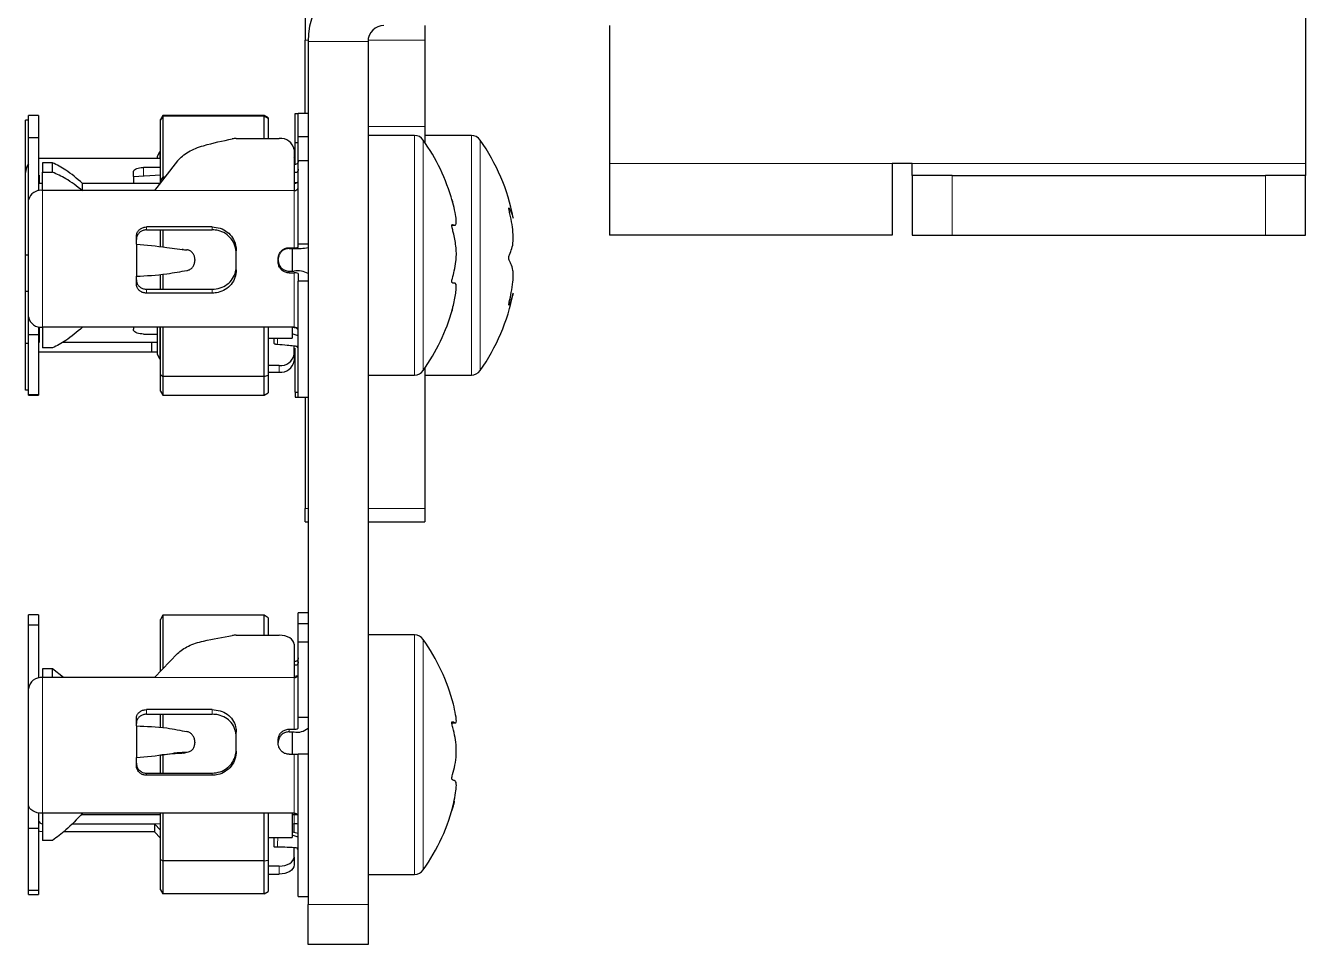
# Model space of a CAD drawing. Header units: millimetres. Extents: x -415 to 617, y -456 to 1988.
# Drawn here: x -331 to -266.9, y -456 to -410 of the extents above; entities that cross this region are included whole.
import ezdxf

# ---------------------------------------------------------------- set-up
doc = ezdxf.new("R2010")
doc.units = ezdxf.units.MM

msp = doc.modelspace()

# ---------------------------------------------------------------- linework, layer by layer
at = {"color": 7, "linetype": 'Continuous', "lineweight": 25}
for p, q in [((-266.912, -403.533), (-266.912, -416.933)), ((-317.012, -406.139), (-317.012, -410.757)), ((-311.012, -410.033), (-311.012, -410.757)), ((-301.762, -410.033), (-301.762, -416.933)), ((-317.012, -414.433), (-317.012, -410.757)), ((-316.862, -410.833), (-316.862, -454.033)), ((-313.862, -410.833), (-313.862, -454.033)), ((-311.012, -410.757), (-311.012, -415.087)), ((-330.362, -414.533), (-330.862, -414.533)), ((-330.862, -415.654), (-330.862, -414.533)), ((-330.362, -414.533), (-330.362, -415.654)), ((-324.146, -414.533), (-324.262, -414.733)), ((-324.146, -414.57), (-324.262, -414.756)), ((-319.062, -414.533), (-324.146, -414.533)), ((-324.146, -414.533), (-324.146, -414.57)), ((-324.146, -414.57), (-324.146, -417.614)), ((-319.062, -414.57), (-324.146, -414.57)), ((-318.862, -414.649), (-319.062, -414.533)), ((-319.062, -414.57), (-319.062, -414.533)), ((-319.062, -415.686), (-319.062, -414.57)), ((-318.862, -414.677), (-319.062, -414.57)), ((-318.862, -414.649), (-318.862, -414.677)), ((-318.862, -414.677), (-318.862, -415.686)), ((-317.512, -414.433), (-317.362, -414.433)), ((-317.512, -415.9), (-317.512, -414.433)), ((-316.862, -414.433), (-317.362, -414.433)), ((-317.362, -415.577), (-317.362, -414.433)), ((-330.862, -414.775), (-331.012, -414.775)), ((-331.012, -417.383), (-331.012, -414.775)), ((-324.262, -414.756), (-324.262, -414.733)), ((-324.262, -417.767), (-324.262, -414.756)), ((-311.012, -415.087), (-311.012, -415.882)), ((-330.362, -415.654), (-330.862, -415.654)), ((-330.862, -418.66), (-330.862, -415.654)), ((-330.362, -415.654), (-330.362, -418.306)), ((-320.463, -415.686), (-318.312, -415.686)), ((-317.512, -416.984), (-317.512, -415.9)), ((-317.362, -415.9), (-317.512, -415.9)), ((-317.362, -416.781), (-317.362, -415.577)), ((-317.362, -415.577), (-316.862, -415.577)), ((-311.536, -415.533), (-313.862, -415.533)), ((-308.686, -415.533), (-311.012, -415.533)), ((-324.412, -416.587), (-324.296, -416.34)), ((-324.412, -416.683), (-324.412, -416.587)), ((-324.296, -416.34), (-324.296, -416.683)), ((-324.262, -416.34), (-324.296, -416.34)), ((-317.562, -416.244), (-317.562, -418.287)), ((-330.312, -416.683), (-330.362, -416.685)), ((-324.712, -416.683), (-330.312, -416.683)), ((-329.662, -416.896), (-330.162, -416.896)), ((-330.162, -416.896), (-330.162, -417.374)), ((-329.662, -417.374), (-329.662, -416.896)), ((-324.262, -417.138), (-325.112, -417.138)), ((-324.262, -416.683), (-324.712, -416.683)), ((-323.407, -416.801), (-324.562, -418.287)), ((-317.362, -420.974), (-317.362, -416.781)), ((-317.362, -416.781), (-316.862, -416.781)), ((-301.762, -416.933), (-301.762, -420.533)), ((-286.612, -416.933), (-287.612, -416.933)), ((-287.612, -416.933), (-287.612, -420.533)), ((-286.612, -417.533), (-286.612, -416.933)), ((-266.912, -416.933), (-266.912, -417.533)), ((-331.012, -421.533), (-331.012, -417.383)), ((-330.162, -417.374), (-329.662, -417.374)), ((-328.162, -418.287), (-328.162, -417.93)), ((-324.284, -417.93), (-328.162, -417.93)), ((-325.612, -417.585), (-325.612, -417.372)), ((-325.612, -417.585), (-324.262, -417.499)), ((-325.612, -417.585), (-325.612, -417.93)), ((-324.146, -417.614), (-324.262, -417.767)), ((-324.262, -417.93), (-324.262, -417.767)), ((-324.146, -417.614), (-324.146, -417.752)), ((-324.038, -417.614), (-324.146, -417.614)), ((-317.417, -417.882), (-317.562, -417.909)), ((-286.612, -417.533), (-286.612, -420.533)), ((-284.612, -417.533), (-286.612, -417.533)), ((-284.612, -417.533), (-268.912, -417.533)), ((-266.912, -417.533), (-268.912, -417.533)), ((-266.912, -420.533), (-266.912, -417.533)), ((-324.562, -418.287), (-330.162, -418.287)), ((-330.847, -418.66), (-330.862, -418.66)), ((-330.862, -418.755), (-330.862, -418.66)), ((-330.862, -424.616), (-330.862, -418.755)), ((-321.662, -420.114), (-324.962, -420.114)), ((-324.962, -420.26), (-321.662, -420.26)), ((-324.262, -421.093), (-324.262, -420.26)), ((-324.146, -420.26), (-324.146, -421.107)), ((-309.638, -420.017), (-309.502, -420.017)), ((-325.462, -420.983), (-325.462, -420.599)), ((-325.462, -420.983), (-325.462, -422.581)), ((-316.862, -420.974), (-317.362, -420.974)), ((-317.362, -421.135), (-317.362, -420.974)), ((-287.612, -420.533), (-301.762, -420.533)), ((-286.612, -420.533), (-284.612, -420.533)), ((-284.612, -420.533), (-268.912, -420.533)), ((-268.912, -420.533), (-266.912, -420.533)), ((-330.862, -421.533), (-331.012, -421.533)), ((-331.012, -423.339), (-331.012, -421.533)), ((-323.119, -421.248), (-323.175, -421.244)), ((-322.929, -421.263), (-322.939, -421.263)), ((-322.534, -421.749), (-322.534, -421.789)), ((-320.462, -422.263), (-320.462, -421.305)), ((-318.362, -421.869), (-318.362, -421.702)), ((-317.812, -421.151), (-317.562, -421.151)), ((-317.812, -421.19), (-317.562, -421.19)), ((-317.662, -421.19), (-317.662, -422.324)), ((-317.812, -422.324), (-317.562, -422.324)), ((-317.812, -422.415), (-317.562, -422.415)), ((-325.462, -422.956), (-325.462, -422.581)), ((-324.262, -423.232), (-324.262, -422.502)), ((-324.146, -422.487), (-324.146, -423.232)), ((-317.362, -422.452), (-317.362, -422.825)), ((-317.362, -428.633), (-317.362, -422.825)), ((-316.862, -422.825), (-317.362, -422.825)), ((-330.862, -423.339), (-331.012, -423.339)), ((-331.012, -425.949), (-331.012, -423.339)), ((-324.962, -423.232), (-321.662, -423.232)), ((-321.662, -423.427), (-324.962, -423.427)), ((-330.862, -425.518), (-330.862, -424.616)), ((-330.362, -425.518), (-330.862, -425.518)), ((-330.862, -428.524), (-330.862, -425.518)), ((-330.362, -425.115), (-330.362, -425.518)), ((-330.362, -425.518), (-330.362, -428.524)), ((-328.162, -425.136), (-330.162, -425.136)), ((-317.562, -425.136), (-328.162, -425.136)), ((-325.612, -425.136), (-325.612, -425.238)), ((-325.112, -425.476), (-324.412, -425.476)), ((-324.412, -426.479), (-324.412, -425.136)), ((-324.296, -425.121), (-324.296, -426.726)), ((-324.262, -425.166), (-324.284, -425.136)), ((-324.262, -427.499), (-324.262, -425.136)), ((-324.146, -425.136), (-324.146, -427.601)), ((-319.062, -427.601), (-319.062, -425.136)), ((-318.862, -425.136), (-318.862, -427.542)), ((-317.662, -425.136), (-317.662, -425.683)), ((-317.362, -425.194), (-317.662, -425.14)), ((-317.362, -425.558), (-317.662, -425.463)), ((-317.562, -425.158), (-317.562, -425.136)), ((-331.012, -428.291), (-331.012, -425.949)), ((-330.862, -425.949), (-331.012, -425.949)), ((-329.662, -426.171), (-330.162, -426.171)), ((-329.149, -425.883), (-324.712, -425.883)), ((-324.712, -425.883), (-324.712, -426.383)), ((-324.712, -425.883), (-324.412, -425.883)), ((-318.862, -425.683), (-317.662, -425.683)), ((-317.562, -426.488), (-317.562, -426.077)), ((-317.512, -428.391), (-317.512, -426.175)), ((-330.312, -426.383), (-330.362, -426.381)), ((-324.712, -426.383), (-330.312, -426.383)), ((-324.412, -426.383), (-324.712, -426.383)), ((-324.296, -426.726), (-324.412, -426.479)), ((-324.262, -426.726), (-324.296, -426.726)), ((-317.562, -426.488), (-317.562, -426.823)), ((-324.262, -427.499), (-324.146, -427.601)), ((-324.262, -428.333), (-324.262, -427.499)), ((-319.062, -427.601), (-318.862, -427.542)), ((-318.312, -427.045), (-318.862, -427.045)), ((-318.862, -427.38), (-318.312, -427.38)), ((-318.862, -427.542), (-318.862, -428.418)), ((-313.862, -427.533), (-311.536, -427.533)), ((-311.012, -427.185), (-311.012, -434.203)), ((-311.012, -427.533), (-308.686, -427.533)), ((-319.062, -427.601), (-324.146, -427.601)), ((-324.146, -427.601), (-324.146, -428.533)), ((-319.062, -428.533), (-319.062, -427.601)), ((-330.862, -428.291), (-331.012, -428.291)), ((-330.362, -428.524), (-330.862, -428.524)), ((-330.862, -428.533), (-330.862, -428.524)), ((-330.862, -428.533), (-330.362, -428.533)), ((-330.362, -428.524), (-330.362, -428.533)), ((-324.262, -428.333), (-324.146, -428.533)), ((-324.146, -428.533), (-319.062, -428.533)), ((-319.062, -428.533), (-318.862, -428.418)), ((-317.512, -428.391), (-317.362, -428.391)), ((-317.512, -428.391), (-317.512, -428.633)), ((-317.512, -428.633), (-317.362, -428.633)), ((-317.362, -428.633), (-316.862, -428.633)), ((-317.012, -428.633), (-317.012, -434.203)), ((-317.012, -434.873), (-317.012, -434.203)), ((-311.012, -434.203), (-311.012, -434.873)), ((-317.012, -434.873), (-316.862, -434.873)), ((-313.862, -434.873), (-311.012, -434.873)), ((-330.362, -439.533), (-330.862, -439.533)), ((-330.862, -440.051), (-330.862, -439.533)), ((-330.362, -439.533), (-330.362, -440.051)), ((-324.146, -439.558), (-324.262, -439.771)), ((-324.146, -439.558), (-324.146, -442.239)), ((-319.062, -439.558), (-324.146, -439.558)), ((-319.062, -440.554), (-319.062, -439.558)), ((-318.862, -439.681), (-319.062, -439.558)), ((-318.862, -439.681), (-318.862, -440.554)), ((-316.862, -439.433), (-317.362, -439.433)), ((-317.362, -439.964), (-317.362, -439.433)), ((-330.362, -440.051), (-330.862, -440.051)), ((-330.862, -443.154), (-330.862, -440.051)), ((-330.362, -440.051), (-330.362, -442.698)), ((-324.262, -442.36), (-324.262, -439.771)), ((-317.362, -439.964), (-316.862, -439.964)), ((-317.362, -440.884), (-317.362, -439.964)), ((-320.463, -440.554), (-318.312, -440.554)), ((-317.362, -444.67), (-317.362, -440.884)), ((-317.362, -440.884), (-316.862, -440.884)), ((-311.536, -440.533), (-313.862, -440.533)), ((-323.407, -441.463), (-324.562, -442.675)), ((-317.562, -441.009), (-317.562, -442.675)), ((-329.662, -442.24), (-330.162, -442.24)), ((-330.162, -442.24), (-330.162, -442.682)), ((-329.662, -442.682), (-329.662, -442.24)), ((-329.111, -442.675), (-329.662, -442.24)), ((-324.562, -442.675), (-330.162, -442.675)), ((-317.362, -442.582), (-317.562, -442.628)), ((-330.855, -443.154), (-330.862, -443.154)), ((-330.862, -443.231), (-330.862, -443.154)), ((-330.862, -449.047), (-330.862, -443.231)), ((-325.462, -445.099), (-325.462, -444.732)), ((-321.662, -444.278), (-324.962, -444.278)), ((-324.962, -444.51), (-321.662, -444.51)), ((-324.262, -445.151), (-324.262, -444.51)), ((-324.146, -444.51), (-324.146, -445.16)), ((-316.862, -444.67), (-317.362, -444.67)), ((-317.362, -445.208), (-317.362, -444.67)), ((-325.462, -445.099), (-325.462, -446.684)), ((-320.462, -446.361), (-320.462, -445.41)), ((-317.812, -445.261), (-317.562, -445.261)), ((-317.812, -445.392), (-317.562, -445.392)), ((-317.662, -445.392), (-317.662, -446.549)), ((-309.661, -444.944), (-309.486, -444.944)), ((-322.534, -445.905), (-322.534, -445.945)), ((-318.362, -445.965), (-318.362, -445.8)), ((-325.462, -447.071), (-325.462, -446.684)), ((-324.262, -447.459), (-324.262, -446.548)), ((-324.146, -446.532), (-324.146, -447.459)), ((-323.103, -446.455), (-322.858, -446.399)), ((-317.812, -446.515), (-317.562, -446.515)), ((-316.862, -446.507), (-317.362, -446.507)), ((-317.362, -453.633), (-317.362, -446.507)), ((-324.962, -447.459), (-321.662, -447.459)), ((-321.662, -447.565), (-324.962, -447.565)), ((-330.862, -450.234), (-330.862, -449.047)), ((-330.362, -449.454), (-330.362, -450.234)), ((-328.162, -449.471), (-330.162, -449.471)), ((-328.224, -449.533), (-324.262, -449.533)), ((-317.562, -449.471), (-328.162, -449.471)), ((-324.262, -451.79), (-324.262, -449.471)), ((-324.146, -449.471), (-324.146, -451.848)), ((-319.062, -451.848), (-319.062, -449.471)), ((-318.862, -449.471), (-318.862, -451.815)), ((-317.662, -449.471), (-317.662, -450.683)), ((-317.662, -449.533), (-317.387, -449.533)), ((-330.362, -450.234), (-330.862, -450.234)), ((-330.862, -453.337), (-330.862, -450.234)), ((-330.362, -450.234), (-330.362, -453.337)), ((-324.562, -450.392), (-329.111, -450.392)), ((-328.688, -449.994), (-324.562, -449.994)), ((-324.562, -449.994), (-324.262, -450.309)), ((-324.562, -449.994), (-324.562, -450.392)), ((-324.262, -450.707), (-324.562, -450.392)), ((-317.362, -450.485), (-317.662, -450.416)), ((-317.362, -450.659), (-317.662, -450.57)), ((-317.562, -450.439), (-317.562, -449.994)), ((-329.662, -450.827), (-330.162, -450.827)), ((-318.862, -450.683), (-317.662, -450.683)), ((-317.562, -451.66), (-317.562, -451.195)), ((-324.262, -451.79), (-324.146, -451.848)), ((-324.262, -453.295), (-324.262, -451.79)), ((-319.062, -451.848), (-324.146, -451.848)), ((-324.146, -451.848), (-324.146, -453.508)), ((-319.062, -451.848), (-318.862, -451.815)), ((-319.062, -453.508), (-319.062, -451.848)), ((-318.862, -451.815), (-318.862, -453.386)), ((-317.562, -451.66), (-317.562, -452.058)), ((-318.312, -452.114), (-318.862, -452.114)), ((-318.862, -452.512), (-318.312, -452.512)), ((-313.862, -452.533), (-311.536, -452.533)), ((-330.362, -453.337), (-330.862, -453.337)), ((-330.862, -453.533), (-330.862, -453.337)), ((-330.862, -453.533), (-330.362, -453.533)), ((-330.362, -453.337), (-330.362, -453.533)), ((-324.262, -453.295), (-324.146, -453.508)), ((-319.062, -453.508), (-324.146, -453.508)), ((-319.062, -453.508), (-318.862, -453.386)), ((-317.362, -453.633), (-316.862, -453.633)), ((-316.862, -456.033), (-316.862, -454.033)), ((-313.862, -454.033), (-313.862, -456.033)), ((-313.862, -456.033), (-316.862, -456.033))]:
    msp.add_line(p, q, dxfattribs=at)
at = {"color": 8, "linetype": 'Continuous', "lineweight": 18}
for p, q in [((-317.012, -410.757), (-316.861, -410.757)), ((-313.862, -410.833), (-316.862, -410.833)), ((-313.858, -410.757), (-311.012, -410.757)), ((-311.012, -415.087), (-313.862, -415.087)), ((-311.536, -415.533), (-311.536, -416.234)), ((-311.095, -415.762), (-311.095, -416.435)), ((-308.686, -415.533), (-308.686, -427.533)), ((-308.245, -415.762), (-308.245, -427.305)), ((-311.536, -416.234), (-311.536, -427.533)), ((-311.095, -416.435), (-311.095, -427.305)), ((-325.112, -417.138), (-325.112, -417.591)), ((-287.612, -416.933), (-301.762, -416.933)), ((-266.912, -416.933), (-286.612, -416.933)), ((-330.312, -417.521), (-330.312, -417.942)), ((-284.612, -420.533), (-284.612, -417.533)), ((-268.912, -417.533), (-268.912, -420.533)), ((-330.162, -418.287), (-330.162, -425.136)), ((-317.562, -418.287), (-324.562, -418.287)), ((-317.562, -421.151), (-317.562, -418.287)), ((-324.962, -420.114), (-324.962, -420.26)), ((-321.662, -420.26), (-321.662, -420.114)), ((-317.812, -421.151), (-317.812, -421.19)), ((-317.812, -422.324), (-317.812, -422.415)), ((-317.562, -425.136), (-317.562, -422.415)), ((-324.962, -423.232), (-324.962, -423.427)), ((-321.662, -423.427), (-321.662, -423.232)), ((-330.312, -425.124), (-330.312, -425.883)), ((-318.312, -427.38), (-318.312, -427.045)), ((-317.012, -434.203), (-316.862, -434.203)), ((-313.862, -434.203), (-311.012, -434.203)), ((-311.536, -440.533), (-311.536, -446.017)), ((-311.095, -440.762), (-311.095, -446.037)), ((-330.162, -442.675), (-330.162, -449.471)), ((-317.562, -442.675), (-324.562, -442.675)), ((-317.562, -445.261), (-317.562, -442.675)), ((-324.962, -444.278), (-324.962, -444.51)), ((-321.662, -444.51), (-321.662, -444.278)), ((-317.812, -445.261), (-317.812, -445.392)), ((-311.536, -446.017), (-311.536, -452.533)), ((-311.095, -446.037), (-311.095, -452.305)), ((-317.562, -449.471), (-317.562, -446.515)), ((-324.962, -447.459), (-324.962, -447.565)), ((-321.662, -447.565), (-321.662, -447.459)), ((-330.162, -449.471), (-330.162, -449.994)), ((-317.562, -449.994), (-317.562, -449.471)), ((-324.262, -449.994), (-324.562, -449.994)), ((-317.562, -449.994), (-317.662, -449.994)), ((-318.312, -452.512), (-318.312, -452.114)), ((-316.862, -454.033), (-313.862, -454.033))]:
    msp.add_line(p, q, dxfattribs=at)
at = {"color": 7, "linetype": 'Continuous', "lineweight": 25, "flags": 128}
for points in [[(-330.162, -417.93), (-330.298, -417.94), (-330.362, -417.952)], [(-330.362, -425.877), (-330.351, -425.879), (-330.312, -425.883)], [(-317.562, -441.009), (-317.576, -440.92), (-317.619, -440.835), (-317.688, -440.756), (-317.781, -440.687), (-317.895, -440.631), (-318.025, -440.589), (-318.165, -440.563), (-318.312, -440.554)], [(-330.162, -449.471), (-330.298, -449.463), (-330.429, -449.439), (-330.55, -449.4), (-330.657, -449.347), (-330.744, -449.283), (-330.808, -449.21), (-330.848, -449.13), (-330.862, -449.047)], [(-317.362, -449.593), (-317.365, -449.569), (-317.377, -449.546), (-317.395, -449.525), (-317.42, -449.507), (-317.45, -449.492), (-317.485, -449.481), (-317.523, -449.474), (-317.562, -449.471)], [(-330.162, -450.392), (-330.298, -450.381), (-330.362, -450.369)], [(-317.362, -450.017), (-317.425, -450.005), (-317.562, -449.994)], [(-318.312, -452.114), (-318.165, -452.106), (-318.025, -452.08), (-317.895, -452.038), (-317.781, -451.981), (-317.688, -451.913), (-317.619, -451.834), (-317.576, -451.749), (-317.562, -451.66)], [(-317.562, -452.058), (-317.576, -452.147), (-317.619, -452.232), (-317.688, -452.31), (-317.781, -452.379), (-317.895, -452.436), (-318.025, -452.478), (-318.165, -452.504), (-318.312, -452.512)]]:
    msp.add_lwpolyline(points, dxfattribs=at)
at = {"color": 8, "linetype": 'Continuous', "lineweight": 18, "flags": 128}
for points in [[(-318.383, -425.683), (-318.388, -425.771), (-318.397, -425.914), (-318.404, -426.006), (-318.404, -426.006), (-318.404, -426.006)], [(-318.376, -450.683), (-318.381, -450.782), (-318.388, -450.926), (-318.397, -451.076), (-318.404, -451.172), (-318.404, -451.172), (-318.404, -451.172)]]:
    msp.add_lwpolyline(points, dxfattribs=at)
at = {"color": 7, "linetype": 'Continuous', "lineweight": 25}
for centre, radius, start, end in [((-313.062, -410.833), 3.8, 90, 180), ((-313.062, -410.833), 0.8, 90, 180), ((-320.463, -416.682), 0.996, 89.96573, 101.24283), ((-318.228, -416.357), 0.676, 9.63694, 97.14426), ((-311.536, -416.073), 0.54, 35.25153, 90), ((-319.262, -421.533), 10, 15.8038, 35.25153), ((-308.686, -416.073), 0.54, 35.25153, 90), ((-316.412, -421.533), 10, 10.85413, 35.25153), ((-317.712, -416.483), 0.2, 318.59038, 0), ((-330.312, -417.383), 0.7, 141.78679, 180), ((-317.556, -417.696), 0.234, 268.74113, 306.93082), ((-330.258, -418.9), 0.62, 81.04376, 166.55137), ((-317.534, -418.112), 0.177, 261.04376, 346.55137), ((-317.512, -420.505), 0.648, 265.60416, 283.40633), ((-317.388, -418.928), 2.269, 265.60416, 283.40633), ((-317.392, -423.382), 1.071, 60.29019, 99.09044), ((-317.513, -422.718), 0.306, 60.29019, 99.09044), ((-316.412, -421.533), 10, 324.74847, 349.10281), ((-319.262, -421.533), 10, 324.74847, 344.24217), ((-330.24, -424.511), 0.63, 189.63694, 277.14426), ((-317.539, -425.315), 0.18, 9.63694, 97.14426), ((-318.228, -426.375), 0.676, 262.85574, 350.36306), ((-318.228, -426.71), 0.676, 262.85574, 350.36306), ((-317.712, -426.583), 0.2, 0, 41.40962), ((-311.536, -426.993), 0.54, 270, 324.74847), ((-308.686, -426.993), 0.54, 270, 324.74847), ((-320.463, -441.768), 1.214, 89.96029, 99.18959), ((-311.536, -441.073), 0.54, 35.25153, 90), ((-319.262, -446.533), 10, 14.61668, 35.25153), ((-330.226, -443.312), 0.641, 84.2482, 172.76341), ((-317.543, -442.492), 0.183, 264.2482, 352.76341), ((-317.515, -445.031), 0.235, 258.55237, 310.85275), ((-317.399, -444.587), 0.821, 258.55237, 310.85275), ((-317.512, -433.008), 13.508, 269.78792, 270.63627), ((-319.262, -446.533), 10, 324.74847, 346.16033), ((-330.18, -449.812), 0.183, 187.23659, 275.7518), ((-311.536, -451.993), 0.54, 270, 324.74847)]:
    msp.add_arc(centre, radius, start, end, dxfattribs=at)
for points, knots in [([(-323.407, -416.801), (-323.238, -416.641), (-322.887, -416.31), (-321.905, -415.96), (-321.142, -415.804), (-320.657, -415.706)], [0, 0, 0, 0, 0.2540266, 0.5265912, 1, 1, 1, 1]), ([(-328.162, -417.93), (-328.442, -417.691), (-328.942, -417.263), (-329.442, -417.008), (-329.662, -416.896)], [0, 0, 0, 0, 0.5599109, 1, 1, 1, 1]), ([(-325.612, -417.372), (-325.606, -417.344), (-325.595, -417.287), (-325.509, -417.217), (-325.383, -417.167), (-325.242, -417.141), (-325.149, -417.139), (-325.112, -417.138)], [0, 0, 0, 0, 0.2143729, 0.4287785, 0.6425919, 0.8566662, 1, 1, 1, 1]), ([(-317.362, -417.223), (-317.363, -417.243), (-317.365, -417.281), (-317.382, -417.332), (-317.418, -417.379), (-317.489, -417.385), (-317.537, -417.385), (-317.562, -417.384)], [0, 0, 0, 0, 0.195302, 0.377541, 0.538909, 0.761383, 1, 1, 1, 1]), ([(-317.362, -416.809), (-317.363, -416.829), (-317.365, -416.867), (-317.382, -416.92), (-317.42, -416.973), (-317.474, -416.98), (-317.505, -416.983), (-317.512, -416.984)], [0, 0, 0, 0, 0.232016, 0.448513, 0.640216, 0.929044, 1, 1, 1, 1]), ([(-330.162, -418.302), (-330.162, -418.082), (-330.162, -417.69), (-330.162, -417.47), (-330.162, -417.374)], [0, 0, 0, 0, 0.559785, 1, 1, 1, 1]), ([(-328.162, -418.302), (-328.442, -418.082), (-328.942, -417.69), (-329.442, -417.47), (-329.662, -417.374)], [0, 0, 0, 0, 0.559868, 1, 1, 1, 1]), ([(-309.662, -422.846), (-309.661, -422.838), (-309.661, -422.818), (-309.652, -422.762), (-309.61, -422.582), (-309.529, -422.294), (-309.459, -421.91), (-309.431, -421.506), (-309.453, -421.016), (-309.53, -420.622), (-309.611, -420.303), (-309.643, -420.173), (-309.657, -420.103), (-309.661, -420.064), (-309.662, -420.041), (-309.659, -420.02), (-309.649, -419.995), (-309.592, -419.981), (-309.5, -420.035), (-309.434, -420.005), (-309.439, -419.753), (-309.499, -419.372), (-309.581, -419.023), (-309.639, -418.813), (-309.655, -418.757), (-309.661, -418.737), (-309.662, -418.733), (-309.66, -418.741), (-309.652, -418.773), (-309.638, -418.821), (-309.628, -418.864), (-309.625, -418.877)], [0, 0, 0, 0, 0.0040963, 0.0098577, 0.0258222, 0.0971808, 0.1820797, 0.2358475, 0.2900545, 0.4082326, 0.4470708, 0.4665323, 0.4763166, 0.4805406, 0.4848084, 0.4884734, 0.4949308, 0.5149282, 0.6082954, 0.7024868, 0.7577568, 0.8366357, 0.9250156, 0.9471184, 0.9582225, 0.9626906, 0.9672088, 0.9710668, 0.9768996, 0.9934874, 1, 1, 1, 1]), ([(-306.593, -423.421), (-306.593, -423.423), (-306.593, -423.433), (-306.652, -423.645), (-306.731, -423.872), (-306.789, -424.001), (-306.805, -424.027), (-306.811, -424.028), (-306.812, -424.02), (-306.81, -424), (-306.802, -423.951), (-306.757, -423.749), (-306.674, -423.38), (-306.605, -422.926), (-306.581, -422.533), (-306.605, -422.201), (-306.678, -421.997), (-306.758, -421.843), (-306.796, -421.756), (-306.808, -421.704), (-306.811, -421.676), (-306.812, -421.651), (-306.809, -421.622), (-306.799, -421.568), (-306.742, -421.413), (-306.651, -421.217), (-306.584, -420.893), (-306.588, -420.448), (-306.646, -419.976), (-306.724, -419.594), (-306.782, -419.335), (-306.803, -419.24), (-306.811, -419.189), (-306.812, -419.172), (-306.81, -419.161), (-306.802, -419.16), (-306.761, -419.222), (-306.678, -419.418), (-306.61, -419.606), (-306.582, -419.692), (-306.59, -419.656), (-306.592, -419.648)], [0, 0, 0, 0, 0.01333, 0.067717, 0.128655, 0.143895, 0.151551, 0.154632, 0.157747, 0.160407, 0.164429, 0.175866, 0.227214, 0.286665, 0.323257, 0.360059, 0.431776, 0.467167, 0.481776, 0.486361, 0.489306, 0.491814, 0.494316, 0.498755, 0.512464, 0.576388, 0.640841, 0.678897, 0.732261, 0.791575, 0.805079, 0.818709, 0.821775, 0.824341, 0.826909, 0.830823, 0.841608, 0.889694, 0.951161, 0.988147, 1, 1, 1, 1]), ([(-325.462, -420.599), (-325.456, -420.544), (-325.445, -420.434), (-325.359, -420.289), (-325.233, -420.18), (-325.092, -420.122), (-324.999, -420.116), (-324.962, -420.114)], [0, 0, 0, 0, 0.214373, 0.428779, 0.642592, 0.856666, 1, 1, 1, 1]), ([(-324.962, -420.26), (-325.018, -420.265), (-325.13, -420.276), (-325.28, -420.358), (-325.393, -420.481), (-325.453, -420.618), (-325.459, -420.71), (-325.462, -420.747)], [0, 0, 0, 0, 0.214385, 0.428772, 0.643033, 0.856802, 1, 1, 1, 1]), ([(-321.662, -420.114), (-321.527, -420.126), (-321.257, -420.152), (-320.898, -420.35), (-320.628, -420.646), (-320.483, -420.983), (-320.468, -421.211), (-320.462, -421.305)], [0, 0, 0, 0, 0.213238, 0.42649, 0.63916, 0.849598, 1, 1, 1, 1]), ([(-320.462, -421.457), (-320.474, -421.322), (-320.498, -421.053), (-320.696, -420.697), (-320.992, -420.431), (-321.331, -420.283), (-321.563, -420.267), (-321.662, -420.26)], [0, 0, 0, 0, 0.212376, 0.424979, 0.633479, 0.843609, 1, 1, 1, 1]), ([(-325.462, -420.983), (-324.963, -421.021), (-324.292, -421.072), (-323.397, -421.225), (-323.092, -421.25), (-322.938, -421.263)], [0, 0, 0, 0, 0.587693, 0.790818, 1, 1, 1, 1]), ([(-322.534, -421.749), (-322.539, -421.693), (-322.549, -421.581), (-322.624, -421.433), (-322.735, -421.324), (-322.847, -421.273), (-322.917, -421.265), (-322.938, -421.263)], [0, 0, 0, 0, 0.225883, 0.451767, 0.67765, 0.903524, 1, 1, 1, 1]), ([(-318.362, -421.702), (-318.356, -421.64), (-318.344, -421.516), (-318.249, -421.352), (-318.11, -421.227), (-317.956, -421.161), (-317.853, -421.154), (-317.812, -421.151)], [0, 0, 0, 0, 0.214305, 0.42865, 0.642279, 0.856223, 1, 1, 1, 1]), ([(-317.812, -421.19), (-317.873, -421.197), (-317.997, -421.209), (-318.162, -421.303), (-318.286, -421.442), (-318.352, -421.598), (-318.359, -421.7), (-318.362, -421.741)], [0, 0, 0, 0, 0.214319, 0.428642, 0.642812, 0.856387, 1, 1, 1, 1]), ([(-318.362, -421.777), (-318.356, -421.839), (-318.344, -421.962), (-318.25, -422.126), (-318.111, -422.249), (-317.956, -422.315), (-317.853, -422.322), (-317.812, -422.324)], [0, 0, 0, 0, 0.214211, 0.428471, 0.641842, 0.855602, 1, 1, 1, 1]), ([(-325.462, -422.581), (-324.963, -422.555), (-324.292, -422.521), (-323.397, -422.368), (-323.092, -422.322), (-322.938, -422.299)], [0, 0, 0, 0, 0.587693, 0.790818, 1, 1, 1, 1]), ([(-322.938, -422.299), (-322.889, -422.287), (-322.792, -422.265), (-322.667, -422.164), (-322.577, -422.026), (-322.538, -421.893), (-322.535, -421.813), (-322.534, -421.789)], [0, 0, 0, 0, 0.225867, 0.451734, 0.677598, 0.903479, 1, 1, 1, 1]), ([(-321.662, -423.232), (-321.527, -423.219), (-321.257, -423.195), (-320.898, -423.003), (-320.629, -422.715), (-320.483, -422.383), (-320.468, -422.156), (-320.462, -422.061)], [0, 0, 0, 0, 0.2128745, 0.4257668, 0.6379374, 0.8473525, 1, 1, 1, 1]), ([(-320.462, -422.263), (-320.474, -422.396), (-320.499, -422.661), (-320.699, -423.007), (-320.996, -423.265), (-321.335, -423.405), (-321.565, -423.42), (-321.662, -423.427)], [0, 0, 0, 0, 0.212833, 0.42585, 0.635542, 0.846587, 1, 1, 1, 1]), ([(-317.812, -422.415), (-317.873, -422.409), (-317.997, -422.398), (-318.162, -422.304), (-318.286, -422.166), (-318.352, -422.012), (-318.359, -421.91), (-318.362, -421.869)], [0, 0, 0, 0, 0.214393, 0.428789, 0.643061, 0.856854, 1, 1, 1, 1]), ([(-325.462, -422.76), (-325.456, -422.814), (-325.445, -422.921), (-325.36, -423.062), (-325.233, -423.168), (-325.093, -423.223), (-324.999, -423.229), (-324.962, -423.232)], [0, 0, 0, 0, 0.214295, 0.42863, 0.64223, 0.856153, 1, 1, 1, 1]), ([(-324.962, -423.427), (-325.018, -423.422), (-325.13, -423.412), (-325.28, -423.332), (-325.393, -423.214), (-325.453, -423.081), (-325.459, -422.992), (-325.462, -422.956)], [0, 0, 0, 0, 0.214445, 0.428893, 0.643239, 0.857188, 1, 1, 1, 1]), ([(-309.639, -424.253), (-309.643, -424.268), (-309.651, -424.297), (-309.658, -424.322), (-309.662, -424.332), (-309.662, -424.331), (-309.658, -424.316), (-309.64, -424.251), (-309.56, -423.947), (-309.474, -423.535), (-309.431, -423.138), (-309.45, -422.929), (-309.523, -422.925), (-309.595, -422.924), (-309.623, -422.919), (-309.642, -422.908), (-309.654, -422.892), (-309.661, -422.869), (-309.661, -422.853), (-309.662, -422.846)], [0, 0, 0, 0, 0.0186441, 0.0332994, 0.0412712, 0.0493095, 0.0583841, 0.0746709, 0.1368286, 0.3822459, 0.4981951, 0.6156261, 0.8435248, 0.8997854, 0.9355597, 0.9591052, 0.9827861, 0.9922392, 1, 1, 1, 1]), ([(-330.162, -425.136), (-330.162, -425.376), (-330.162, -425.803), (-330.162, -426.058), (-330.162, -426.171)], [0, 0, 0, 0, 0.559866, 1, 1, 1, 1]), ([(-328.162, -425.136), (-328.442, -425.376), (-328.942, -425.803), (-329.442, -426.058), (-329.662, -426.171)], [0, 0, 0, 0, 0.559911, 1, 1, 1, 1]), ([(-325.112, -425.476), (-325.168, -425.473), (-325.28, -425.469), (-325.43, -425.432), (-325.543, -425.374), (-325.603, -425.306), (-325.609, -425.258), (-325.612, -425.238)], [0, 0, 0, 0, 0.214385, 0.428772, 0.643033, 0.856802, 1, 1, 1, 1]), ([(-318.562, -425.937), (-318.562, -425.907), (-318.562, -425.827), (-318.562, -425.743), (-318.562, -425.688), (-318.562, -425.683)], [0, 0, 0, 0, 0.357966, 0.937989, 1, 1, 1, 1]), ([(-318.404, -426.006), (-318.428, -426.004), (-318.476, -425.999), (-318.53, -425.981), (-318.558, -425.958), (-318.561, -425.943), (-318.562, -425.937)], [0, 0, 0, 0, 0.266331, 0.548449, 0.829136, 1, 1, 1, 1]), ([(-317.362, -426.257), (-317.363, -426.238), (-317.365, -426.199), (-317.382, -426.147), (-317.42, -426.094), (-317.496, -426.084), (-317.657, -426.066), (-317.969, -426.036), (-318.239, -426.018), (-318.404, -426.006)], [0, 0, 0, 0, 0.052051, 0.100621, 0.143629, 0.208426, 0.277664, 0.558659, 1, 1, 1, 1]), ([(-323.407, -441.463), (-323.238, -441.333), (-322.887, -441.062), (-321.905, -440.777), (-321.142, -440.65), (-320.657, -440.57)], [0, 0, 0, 0, 0.254027, 0.526591, 1, 1, 1, 1]), ([(-317.362, -441.687), (-317.363, -441.708), (-317.365, -441.748), (-317.382, -441.803), (-317.42, -441.858), (-317.491, -441.865), (-317.539, -441.869), (-317.562, -441.871)], [0, 0, 0, 0, 0.195353, 0.37764, 0.539051, 0.782239, 1, 1, 1, 1]), ([(-317.362, -441.885), (-317.363, -441.906), (-317.365, -441.946), (-317.382, -442), (-317.418, -442.051), (-317.489, -442.058), (-317.537, -442.06), (-317.562, -442.06)], [0, 0, 0, 0, 0.195302, 0.377541, 0.538909, 0.761383, 1, 1, 1, 1]), ([(-309.662, -449.323), (-309.661, -449.321), (-309.661, -449.317), (-309.652, -449.283), (-309.61, -449.12), (-309.529, -448.781), (-309.459, -448.383), (-309.431, -448.067), (-309.453, -447.854), (-309.53, -447.829), (-309.611, -447.81), (-309.643, -447.788), (-309.657, -447.762), (-309.661, -447.736), (-309.662, -447.713), (-309.659, -447.682), (-309.649, -447.619), (-309.592, -447.399), (-309.5, -447.07), (-309.434, -446.607), (-309.439, -446.107), (-309.499, -445.654), (-309.581, -445.308), (-309.639, -445.074), (-309.655, -444.996), (-309.661, -444.953), (-309.662, -444.928), (-309.66, -444.907), (-309.652, -444.885), (-309.607, -444.875), (-309.524, -444.938), (-309.455, -444.961), (-309.431, -444.867), (-309.456, -444.597), (-309.517, -444.272), (-309.576, -444.05), (-309.588, -444.006)], [0, 0, 0, 0, 0.002947, 0.007093, 0.01858, 0.069926, 0.131014, 0.169702, 0.208706, 0.29374, 0.321686, 0.335689, 0.34273, 0.345769, 0.34884, 0.351477, 0.356123, 0.370512, 0.437694, 0.505469, 0.545238, 0.601994, 0.665587, 0.681491, 0.689481, 0.692696, 0.695947, 0.698723, 0.70292, 0.714856, 0.76844, 0.830481, 0.868668, 0.907073, 0.981915, 1, 1, 1, 1]), ([(-325.462, -444.732), (-325.456, -444.681), (-325.445, -444.577), (-325.359, -444.441), (-325.233, -444.339), (-325.092, -444.286), (-324.999, -444.28), (-324.962, -444.278)], [0, 0, 0, 0, 0.214373, 0.428779, 0.642592, 0.856666, 1, 1, 1, 1]), ([(-324.962, -444.51), (-325.018, -444.515), (-325.13, -444.525), (-325.28, -444.602), (-325.393, -444.716), (-325.453, -444.845), (-325.459, -444.932), (-325.462, -444.966)], [0, 0, 0, 0, 0.214385, 0.428772, 0.643033, 0.856802, 1, 1, 1, 1]), ([(-321.662, -444.278), (-321.527, -444.29), (-321.257, -444.313), (-320.898, -444.498), (-320.628, -444.776), (-320.483, -445.098), (-320.468, -445.318), (-320.462, -445.41)], [0, 0, 0, 0, 0.213238, 0.42649, 0.63916, 0.849598, 1, 1, 1, 1]), ([(-320.462, -445.651), (-320.474, -445.52), (-320.498, -445.258), (-320.696, -444.919), (-320.992, -444.669), (-321.331, -444.532), (-321.563, -444.517), (-321.662, -444.51)], [0, 0, 0, 0, 0.212376, 0.424979, 0.633479, 0.843609, 1, 1, 1, 1]), ([(-325.462, -445.099), (-324.963, -445.114), (-324.292, -445.134), (-323.397, -445.286), (-323.092, -445.349), (-322.938, -445.381)], [0, 0, 0, 0, 0.587693, 0.790818, 1, 1, 1, 1]), ([(-322.534, -445.905), (-322.539, -445.849), (-322.549, -445.736), (-322.624, -445.582), (-322.735, -445.462), (-322.847, -445.4), (-322.917, -445.385), (-322.938, -445.381)], [0, 0, 0, 0, 0.225883, 0.451767, 0.67765, 0.903524, 1, 1, 1, 1]), ([(-318.362, -445.8), (-318.356, -445.739), (-318.344, -445.617), (-318.249, -445.455), (-318.11, -445.334), (-317.956, -445.27), (-317.853, -445.263), (-317.812, -445.261)], [0, 0, 0, 0, 0.2143054, 0.4286504, 0.6422794, 0.8562229, 1, 1, 1, 1]), ([(-317.812, -445.392), (-317.873, -445.398), (-317.997, -445.409), (-318.162, -445.501), (-318.286, -445.637), (-318.352, -445.789), (-318.359, -445.891), (-318.362, -445.932)], [0, 0, 0, 0, 0.214319, 0.428642, 0.642812, 0.856387, 1, 1, 1, 1]), ([(-322.938, -446.409), (-322.889, -446.402), (-322.792, -446.39), (-322.667, -446.303), (-322.577, -446.175), (-322.538, -446.047), (-322.535, -445.968), (-322.534, -445.945)], [0, 0, 0, 0, 0.225867, 0.4517344, 0.6775983, 0.9034793, 1, 1, 1, 1]), ([(-317.812, -446.515), (-317.873, -446.509), (-317.997, -446.497), (-318.162, -446.402), (-318.286, -446.263), (-318.352, -446.108), (-318.359, -446.006), (-318.362, -445.965)], [0, 0, 0, 0, 0.214393, 0.428789, 0.643061, 0.856854, 1, 1, 1, 1]), ([(-325.462, -446.684), (-324.963, -446.636), (-324.292, -446.572), (-323.397, -446.42), (-323.092, -446.412), (-322.938, -446.409)], [0, 0, 0, 0, 0.587693, 0.790818, 1, 1, 1, 1]), ([(-324.262, -446.545), (-324.225, -446.541), (-324.024, -446.521), (-323.625, -446.463), (-323.335, -446.464), (-323.188, -446.464)], [0, 0, 0, 0, 0.099559, 0.54474, 1, 1, 1, 1]), ([(-323.104, -446.452), (-323.109, -446.454), (-323.135, -446.465), (-323.164, -446.465), (-323.188, -446.464)], [0, 0, 0, 0, 0.191081, 1, 1, 1, 1]), ([(-321.662, -447.459), (-321.527, -447.446), (-321.257, -447.42), (-320.898, -447.218), (-320.629, -446.917), (-320.483, -446.575), (-320.468, -446.347), (-320.462, -446.251)], [0, 0, 0, 0, 0.212875, 0.425767, 0.637937, 0.847353, 1, 1, 1, 1]), ([(-320.462, -446.361), (-320.474, -446.495), (-320.499, -446.765), (-320.699, -447.124), (-320.996, -447.393), (-321.335, -447.543), (-321.565, -447.559), (-321.662, -447.565)], [0, 0, 0, 0, 0.212833, 0.42585, 0.635542, 0.846587, 1, 1, 1, 1]), ([(-325.462, -446.964), (-325.456, -447.02), (-325.445, -447.132), (-325.36, -447.28), (-325.233, -447.391), (-325.093, -447.45), (-324.999, -447.457), (-324.962, -447.459)], [0, 0, 0, 0, 0.214295, 0.42863, 0.64223, 0.856153, 1, 1, 1, 1]), ([(-324.962, -447.565), (-325.018, -447.56), (-325.13, -447.549), (-325.28, -447.465), (-325.393, -447.34), (-325.453, -447.201), (-325.459, -447.108), (-325.462, -447.071)], [0, 0, 0, 0, 0.214445, 0.428893, 0.643239, 0.857188, 1, 1, 1, 1]), ([(-309.542, -448.86), (-309.548, -448.894), (-309.562, -448.975), (-309.595, -449.096), (-309.622, -449.195), (-309.642, -449.263), (-309.654, -449.303), (-309.661, -449.322), (-309.661, -449.323), (-309.662, -449.323)], [0, 0, 0, 0, 0.210576, 0.494413, 0.674896, 0.793684, 0.913155, 0.960847, 1, 1, 1, 1]), ([(-330.162, -449.471), (-330.162, -449.765), (-330.162, -450.29), (-330.162, -450.663), (-330.162, -450.827)], [0, 0, 0, 0, 0.559866, 1, 1, 1, 1]), ([(-328.162, -449.471), (-328.442, -449.765), (-328.942, -450.29), (-329.442, -450.663), (-329.662, -450.827)], [0, 0, 0, 0, 0.559911, 1, 1, 1, 1]), ([(-318.562, -451.145), (-318.562, -451.114), (-318.562, -451.031), (-318.562, -450.9), (-318.562, -450.777), (-318.562, -450.706), (-318.562, -450.683)], [0, 0, 0, 0, 0.204402, 0.535601, 0.853111, 1, 1, 1, 1]), ([(-318.404, -451.172), (-318.428, -451.172), (-318.476, -451.172), (-318.53, -451.165), (-318.558, -451.155), (-318.561, -451.148), (-318.562, -451.145)], [0, 0, 0, 0, 0.266331, 0.548449, 0.829136, 1, 1, 1, 1]), ([(-317.362, -451.379), (-317.363, -451.358), (-317.365, -451.318), (-317.382, -451.263), (-317.42, -451.209), (-317.496, -451.201), (-317.657, -451.187), (-317.969, -451.171), (-318.239, -451.172), (-318.404, -451.172)], [0, 0, 0, 0, 0.052051, 0.100621, 0.143629, 0.208426, 0.277664, 0.558659, 1, 1, 1, 1])]:
    msp.add_open_spline(points, degree=3, knots=knots, dxfattribs=at)
at = {"color": 8, "linetype": 'Continuous', "lineweight": 18}
for points, knots in [([(-322.938, -421.263), (-322.98, -421.259), (-323.047, -421.254), (-323.131, -421.247), (-323.173, -421.244), (-323.188, -421.243)], [0, 0, 0, 0, 0.502362, 0.815418, 1, 1, 1, 1]), ([(-323.188, -446.464), (-323.167, -446.46), (-323.126, -446.451), (-323.058, -446.436), (-322.995, -446.422), (-322.953, -446.412), (-322.938, -446.409)], [0, 0, 0, 0, 0.246022, 0.497638, 0.810556, 1, 1, 1, 1])]:
    msp.add_open_spline(points, degree=3, knots=knots, dxfattribs=at)

doc.saveas('drawing.dxf')
